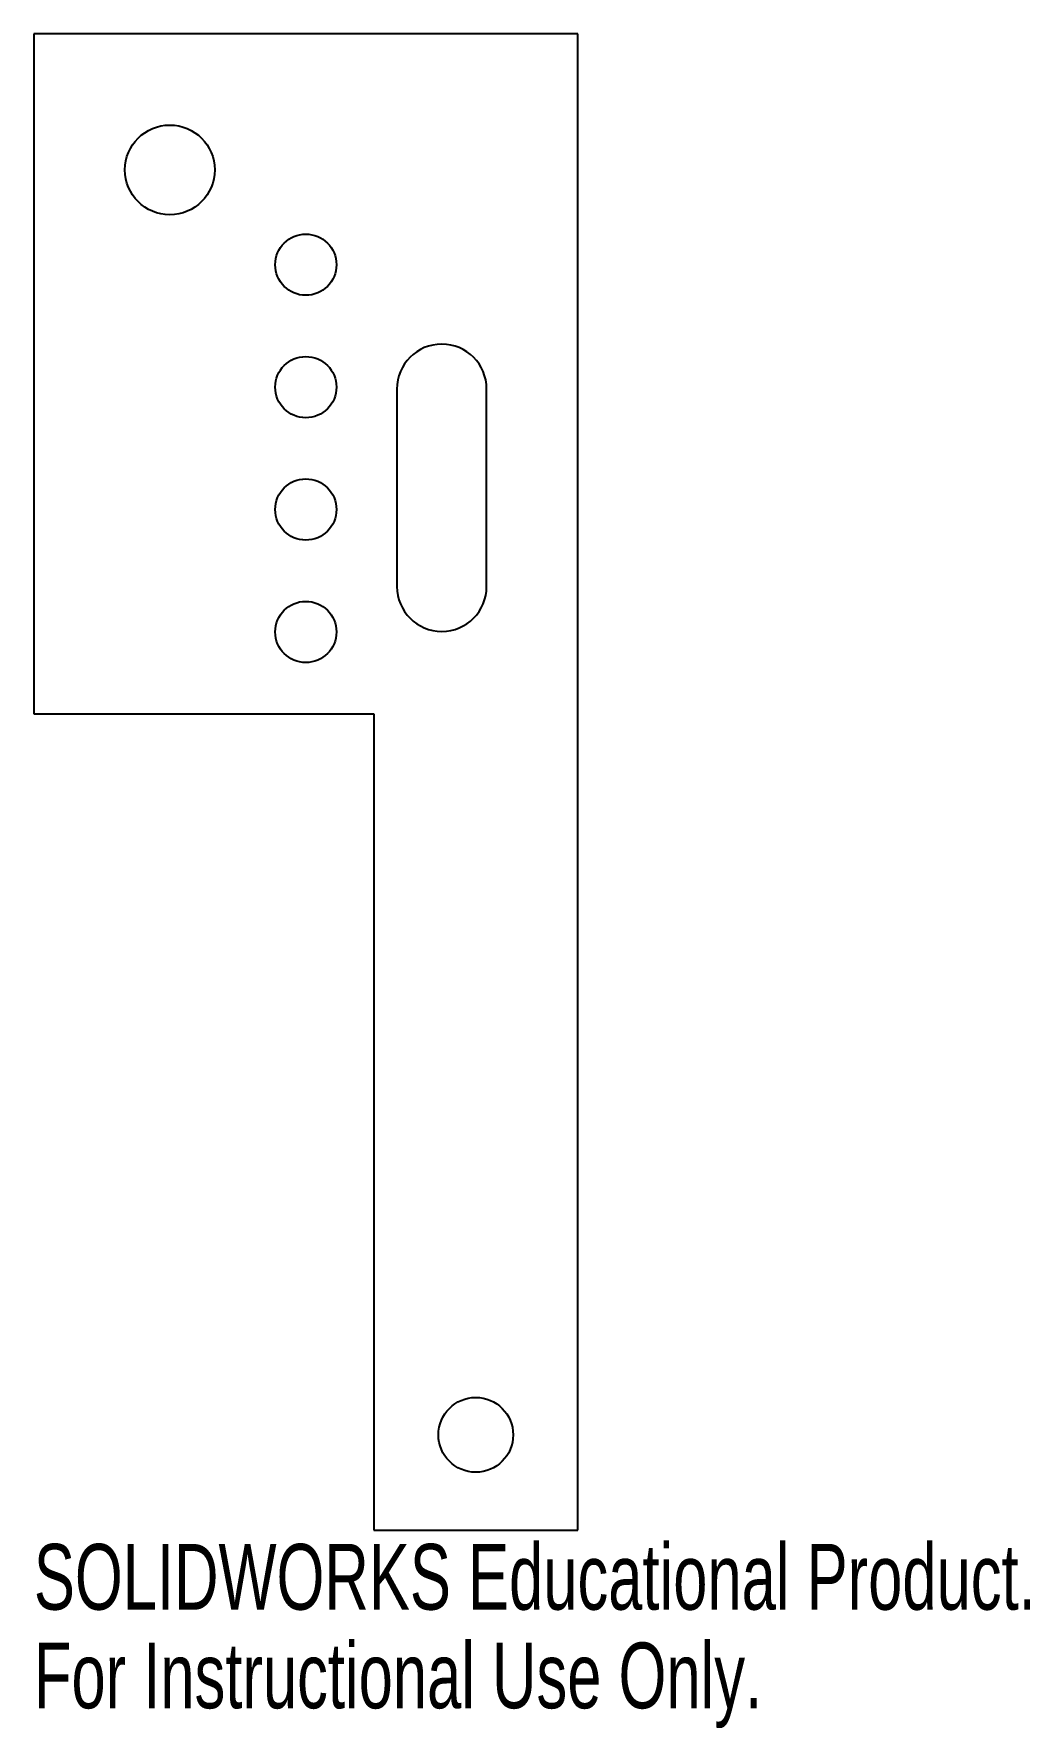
# Model space of a CAD drawing. Header units: millimetres. Extents: x 0 to 73, y -125 to 0.
import ezdxf

# ---------------------------------------------------------------- set-up
doc = ezdxf.new("R2010")
doc.units = ezdxf.units.MM
doc.styles.add('SLDTEXTSTYLE0', font='TXT', dxfattribs={"width": 0.7})

msp = doc.modelspace()

# ---------------------------------------------------------------- linework, layer by layer
at = {"color": 7, "linetype": 'Continuous', "lineweight": 25}
for p, q in [((40, 0), (0, 0)), ((0, 0), (0, -50)), ((40, -110), (40, 0)), ((26.7, -26.11), (26.7, -40.63)), ((33.3, -40.63), (33.3, -26.11)), ((0, -50), (25, -50)), ((25, -50), (25, -110)), ((25, -110), (40, -110))]:
    msp.add_line(p, q, dxfattribs=at)
for centre, radius in [((10, -10), 3.3), ((20, -16.97), 2.25), ((20, -25.97), 2.25), ((20, -34.97), 2.25), ((20, -43.97), 2.25), ((32.5, -103), 2.75)]:
    msp.add_circle(centre, radius, dxfattribs=at)
for centre, start, end in [((30, -26.11), 0, 180), ((30, -40.63), 180, 0)]:
    msp.add_arc(centre, 3.3, start, end, dxfattribs=at)

# ---------------------------------------------------------------- texts
at = {"color": 7, "linetype": 'Continuous', "char_height": 4.8336, "attachment_point": 1, "style": 'SLDTEXTSTYLE0'}
for s, insert in [('SOLIDWORKS Educational Product.', (0, -111.02)), ('For Instructional Use Only.', (0, -118.27))]:
    msp.add_mtext(s, dxfattribs=dict(at, insert=insert))

doc.saveas('drawing.dxf')
